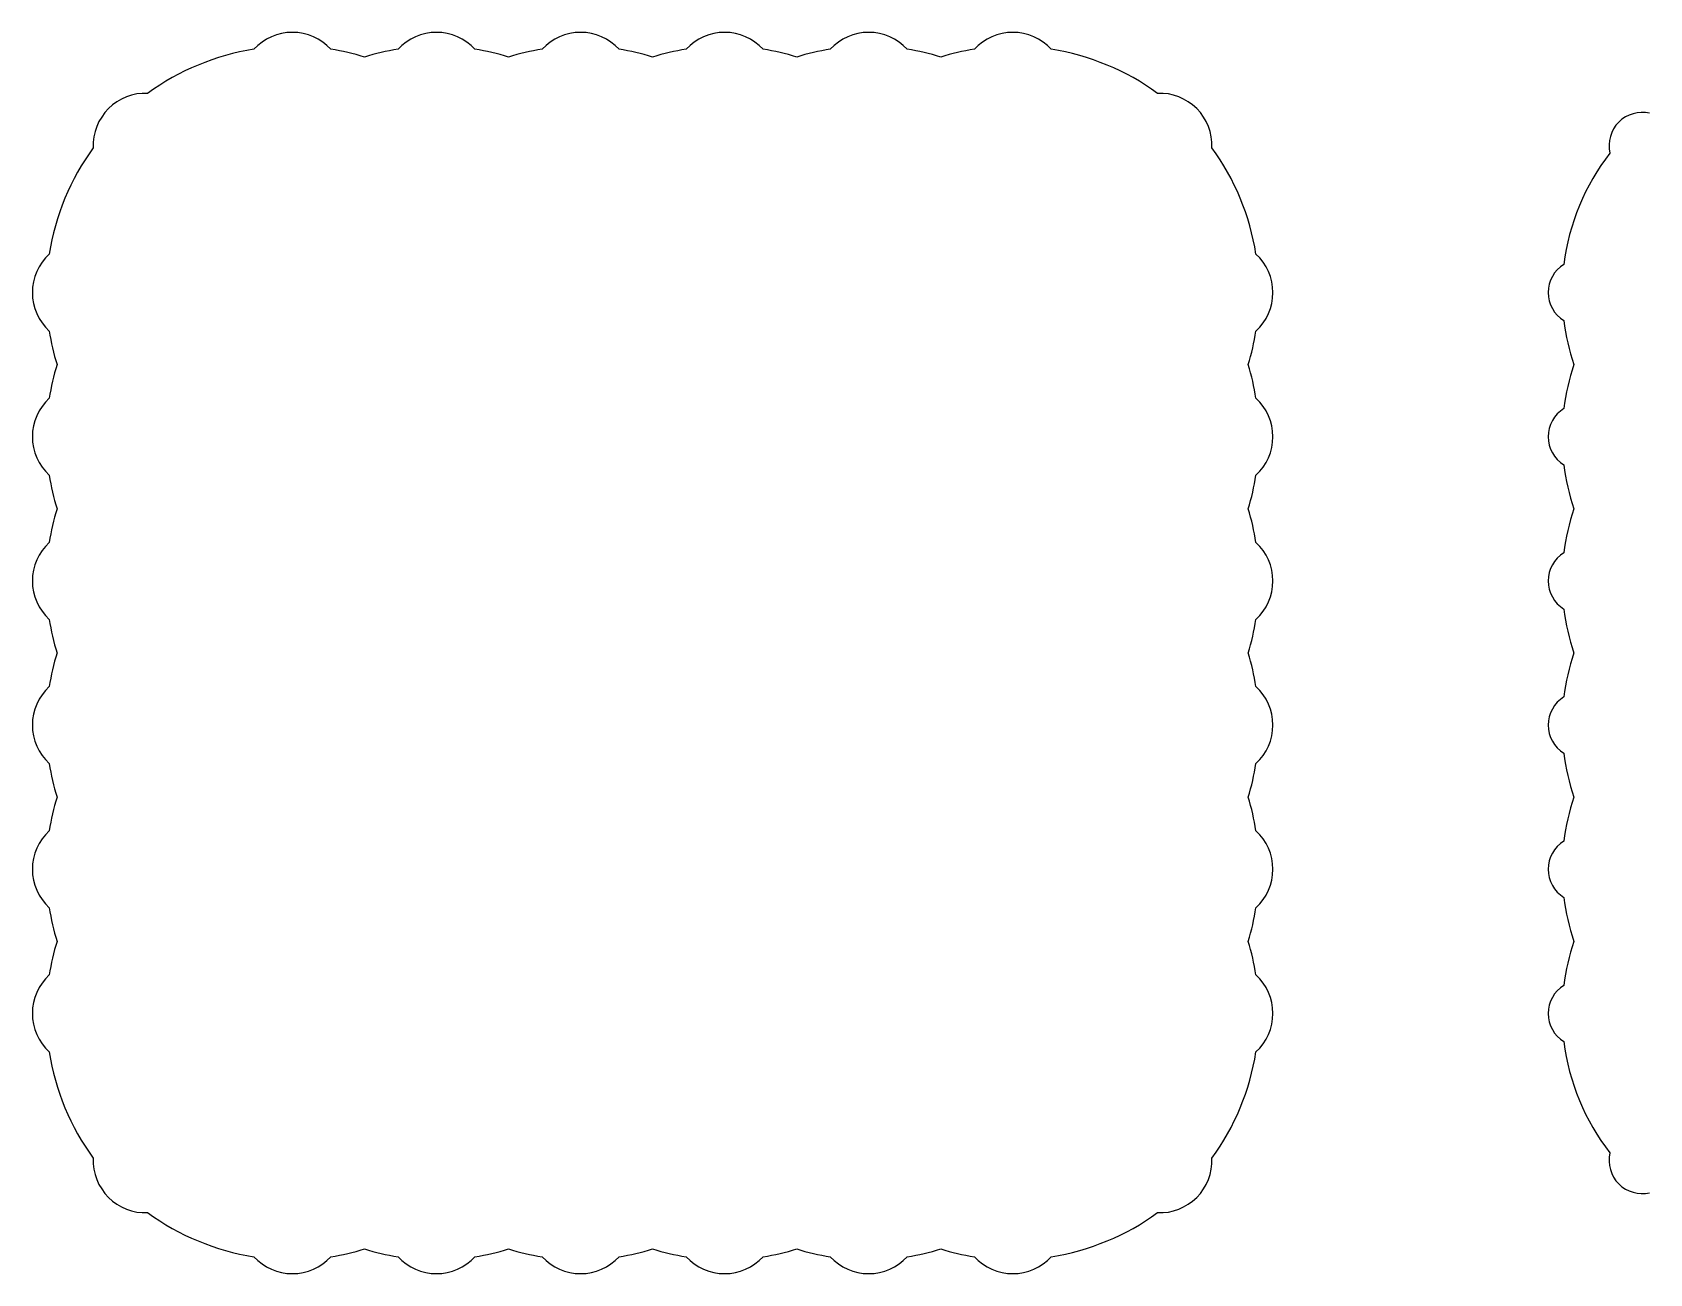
# Model space of a CAD drawing. Extents: x -292 to 350, y 432 to 626.
# Drawn here: x -292.3 to -38.8, y 432 to 626.5 of the extents above; entities that cross this region are included whole.
import ezdxf

# ---------------------------------------------------------------- set-up
doc = ezdxf.new("R2010")
doc.units = 0
doc.layers.get('0').update_dxf_attribs({"linetype": 'CONTINUOUS'})

msp = doc.modelspace()

# ---------------------------------------------------------------- linework, layer by layer
for centre, radius, start, end in [((-251.54102, 618.282873), 8.176594, 42.523853, 137.476147), ((-228.95494, 618.282873), 8.176594, 42.523853, 137.476147), ((-206.36886, 618.282873), 8.176594, 42.523853, 137.476147), ((-183.782779, 618.282873), 8.176594, 42.523853, 137.476147), ((-161.196699, 618.282873), 8.176594, 42.523853, 137.476147), ((-138.610619, 618.282873), 8.176594, 42.523853, 137.476147), ((-251.54102, 585.696793), 38.58608, 98.984852, 126.015148), ((-251.54102, 585.696793), 38.58608, 72.982046, 81.015148), ((-228.95494, 585.696793), 38.58608, 98.984852, 107.017954), ((-228.95494, 585.696793), 38.58608, 72.982046, 81.015148), ((-206.36886, 585.696793), 38.58608, 98.984852, 107.017954), ((-206.36886, 585.696793), 38.58608, 72.982046, 81.015148), ((-183.782779, 585.696793), 38.58608, 98.984852, 107.017954), ((-183.782779, 585.696793), 38.58608, 72.982046, 81.015148), ((-161.196699, 585.696793), 38.58608, 98.984852, 107.017954), ((-161.196699, 585.696793), 38.58608, 72.982046, 81.015148), ((-138.610619, 585.696793), 38.58608, 98.984852, 107.017954), ((-138.610619, 585.696793), 38.58608, 53.984852, 81.015148), ((-274.582858, 608.738631), 8.176594, 87.523853, 182.476147), ((-115.568781, 608.738631), 8.176594, 357.523853, 92.476147), ((-39.971257, 608.738631), 5.176594, 76.78809, 193.21191), ((-251.54102, 585.696793), 38.58608, 143.984852, 171.015148), ((-138.610619, 585.696793), 38.58608, 8.984852, 36.015148), ((-16.929418, 585.696793), 35.58608, 142.102635, 172.897365), ((-284.1271, 585.696793), 8.176594, 132.523853, 227.476147), ((-106.024539, 585.696793), 8.176594, 312.523853, 47.476147), ((-49.515499, 585.696793), 5.176594, 121.78809, 238.21191), ((-16.929418, 585.696793), 35.58608, 187.102635, 198.502396), ((-251.54102, 585.696793), 38.58608, 188.984852, 197.017954), ((-138.610619, 585.696793), 38.58608, 342.982046, 351.015148), ((-251.54102, 563.110713), 38.58608, 162.982046, 171.015148), ((-138.610619, 563.110713), 38.58608, 8.984852, 17.017954), ((-16.929418, 563.110713), 35.58608, 161.497604, 172.897365), ((-284.1271, 563.110713), 8.176594, 132.523853, 227.476147), ((-106.024539, 563.110713), 8.176594, 312.523853, 47.476147), ((-49.515499, 563.110713), 5.176594, 121.78809, 238.21191), ((-16.929418, 563.110713), 35.58608, 187.102635, 198.502396), ((-251.54102, 563.110713), 38.58608, 188.984852, 197.017954), ((-138.610619, 563.110713), 38.58608, 342.982046, 351.015148), ((-251.54102, 540.524632), 38.58608, 162.982046, 171.015148), ((-138.610619, 540.524632), 38.58608, 8.984852, 17.017954), ((-16.929418, 540.524632), 35.58608, 161.497604, 172.897365), ((-284.1271, 540.524632), 8.176594, 132.523853, 227.476147), ((-106.024539, 540.524632), 8.176594, 312.523853, 47.476147), ((-49.515499, 540.524632), 5.176594, 121.78809, 238.21191), ((-16.929418, 540.524632), 35.58608, 187.102635, 198.502396), ((-251.54102, 540.524632), 38.58608, 188.984852, 197.017954), ((-138.610619, 540.524632), 38.58608, 342.982046, 351.015148), ((-251.54102, 517.938552), 38.58608, 162.982046, 171.015148), ((-138.610619, 517.938552), 38.58608, 8.984852, 17.017954), ((-16.929418, 517.938552), 35.58608, 161.497604, 172.897365), ((-284.1271, 517.938552), 8.176594, 132.523853, 227.476147), ((-106.024539, 517.938552), 8.176594, 312.523853, 47.476147), ((-49.515499, 517.938552), 5.176594, 121.78809, 238.21191), ((-16.929418, 517.938552), 35.58608, 187.102635, 198.502396), ((-251.54102, 517.938552), 38.58608, 188.984852, 197.017954), ((-138.610619, 517.938552), 38.58608, 342.982046, 351.015148), ((-251.54102, 495.352472), 38.58608, 162.982046, 171.015148), ((-138.610619, 495.352472), 38.58608, 8.984852, 17.017954), ((-16.929418, 495.352472), 35.58608, 161.497604, 172.897365), ((-284.1271, 495.352472), 8.176594, 132.523853, 227.476147), ((-106.024539, 495.352472), 8.176594, 312.523853, 47.476147), ((-49.515499, 495.352472), 5.176594, 121.78809, 238.21191), ((-251.54102, 495.352472), 38.58608, 188.984852, 197.017954), ((-138.610619, 495.352472), 38.58608, 342.982046, 351.015148), ((-16.929418, 495.352472), 35.58608, 187.102635, 198.502396), ((-251.54102, 472.766392), 38.58608, 162.982046, 171.015148), ((-138.610619, 472.766392), 38.58608, 8.984852, 17.017954), ((-16.929418, 472.766392), 35.58608, 161.497604, 172.897365), ((-284.1271, 472.766392), 8.176594, 132.523853, 227.476147), ((-106.024539, 472.766392), 8.176594, 312.523853, 47.476147), ((-49.515499, 472.766392), 5.176594, 121.78809, 238.21191), ((-251.54102, 472.766392), 38.58608, 188.984852, 216.015148), ((-138.610619, 472.766392), 38.58608, 323.984852, 351.015148), ((-16.929418, 472.766392), 35.58608, 187.102635, 217.897365), ((-274.582858, 449.724553), 8.176594, 177.523853, 272.476147), ((-115.568781, 449.724553), 8.176594, 267.523853, 2.476147), ((-39.971257, 449.724553), 5.176594, 166.78809, 283.21191), ((-251.54102, 472.766392), 38.58608, 233.984852, 261.015148), ((-138.610619, 472.766392), 38.58608, 278.984852, 306.015148), ((-251.54102, 440.180311), 8.176594, 222.523853, 317.476147), ((-251.54102, 472.766392), 38.58608, 278.984852, 287.017954), ((-228.95494, 472.766392), 38.58608, 252.982046, 261.015148), ((-228.95494, 440.180311), 8.176594, 222.523853, 317.476147), ((-228.95494, 472.766392), 38.58608, 278.984852, 287.017954), ((-206.36886, 472.766392), 38.58608, 252.982046, 261.015148), ((-206.36886, 440.180311), 8.176594, 222.523853, 317.476147), ((-206.36886, 472.766392), 38.58608, 278.984852, 287.017954), ((-183.782779, 472.766392), 38.58608, 252.982046, 261.015148), ((-183.782779, 440.180311), 8.176594, 222.523853, 317.476147), ((-183.782779, 472.766392), 38.58608, 278.984852, 287.017954), ((-161.196699, 472.766392), 38.58608, 252.982046, 261.015148), ((-161.196699, 440.180311), 8.176594, 222.523853, 317.476147), ((-161.196699, 472.766392), 38.58608, 278.984852, 287.017954), ((-138.610619, 472.766392), 38.58608, 252.982046, 261.015148), ((-138.610619, 440.180311), 8.176594, 222.523853, 317.476147)]:
    msp.add_arc(centre, radius, start, end)

doc.saveas('drawing.dxf')
